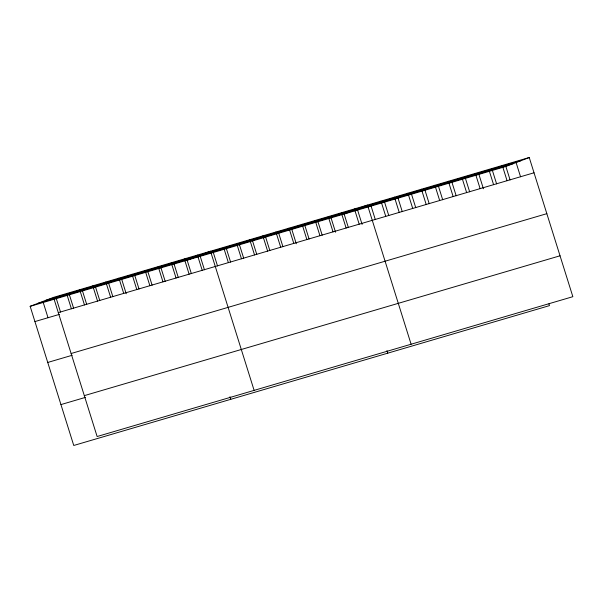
<?xml version="1.0" encoding="UTF-8"?>
<svg xmlns="http://www.w3.org/2000/svg" width="603" height="603" viewBox="0 0 603 603"><rect width="100%" height="100%" fill="white"/><g stroke="black" fill="none" stroke-linecap="round" stroke-linejoin="round"><path stroke-width="0.9" d="M548.941 303.92L549.476 305.623L73.754 445.474L30.15 306.316L53.524 297.377L529.246 157.526L572.85 296.684L97.128 436.527L53.524 297.377M30.15 306.316L505.872 166.473L529.246 157.526M45.805 300.324L521.527 160.481M37.861 303.369L513.583 163.519M58.303 312.625L534.024 172.782M34.929 321.572L59.35 314.389M71.116 353.516L546.838 213.666M47.743 362.456L72.164 355.28M84.314 395.643L560.036 255.793M60.948 404.583L85.362 397.407M515.761 161.491L520.54 176.747M505.872 166.473L510.085 179.928M502.284 165.456L507.063 180.704M492.395 170.438L496.608 183.892M488.807 169.413L493.586 184.669M478.91 174.395L483.41 188.754M475.33 173.378L480.109 188.633M465.433 178.36L469.654 191.814M461.845 177.342L466.632 192.591M451.956 182.325L456.17 195.779M448.368 181.299L453.147 196.555M438.479 186.282L442.692 199.744M434.891 185.264L439.67 200.52M424.994 190.247L429.215 203.701M421.414 189.229L426.193 204.477M411.517 194.211L415.738 207.666M407.937 193.194L412.716 208.442M398.04 198.168L402.261 211.63M394.452 197.151L399.231 212.407M384.563 202.133L388.777 215.588M380.975 201.116L385.754 216.364M371.086 206.098L375.3 219.552M411.103 344.23L367.498 205.08L344.125 214.02L348.346 227.474M357.602 210.055L362.101 224.414M354.413 208.924L359.192 224.173M386.93 350.614L387.737 353.17M341.336 212.769L346.114 228.024M331.039 217.864L335.539 232.223M328.251 216.613L333.029 231.869M317.962 221.708L322.175 235.17M315.165 220.457L319.944 235.713M304.877 225.56L309.098 239.014M302.088 224.308L306.867 239.557M291.799 229.404L296.292 243.755M289.003 228.153L293.782 243.401M278.714 233.248L282.928 246.71M275.918 231.997L280.704 247.253M265.629 237.092L269.85 250.554M262.84 235.841L267.619 251.097M252.551 240.936L256.765 254.398M249.755 239.685L254.534 254.941M239.466 244.788L243.687 258.242M236.678 243.537L241.456 258.785M226.381 248.632L230.602 262.086M223.592 247.381L228.371 262.629M213.304 252.476L217.517 265.938M254.119 390.382L210.507 251.225L187.141 260.172L191.355 273.626M200.219 256.32L204.44 269.782M197.43 255.069L202.209 270.325M229.947 396.766L230.745 399.322M184.345 258.921L189.123 274.169M174.056 264.016L178.269 277.47M171.26 262.765L176.046 278.013M160.971 267.86L165.192 281.315M158.182 266.609L162.961 281.865M147.893 271.704L152.107 285.166M145.097 270.453L149.876 285.709M134.808 275.548L139.029 289.01M132.019 274.297L136.798 289.553M121.723 279.4L126.223 293.751M118.934 278.149L123.713 293.397M108.646 283.244L112.859 296.699M105.849 281.993L110.628 297.241M95.56 287.088L99.781 300.55M92.772 285.837L97.55 301.093M82.483 290.932L86.696 304.394M79.686 289.681L84.465 304.937M69.398 294.784L73.611 308.239M66.601 293.533L71.388 308.781M56.313 298.628L60.534 312.083M43.235 302.472L48.014 317.721"/></g></svg>
